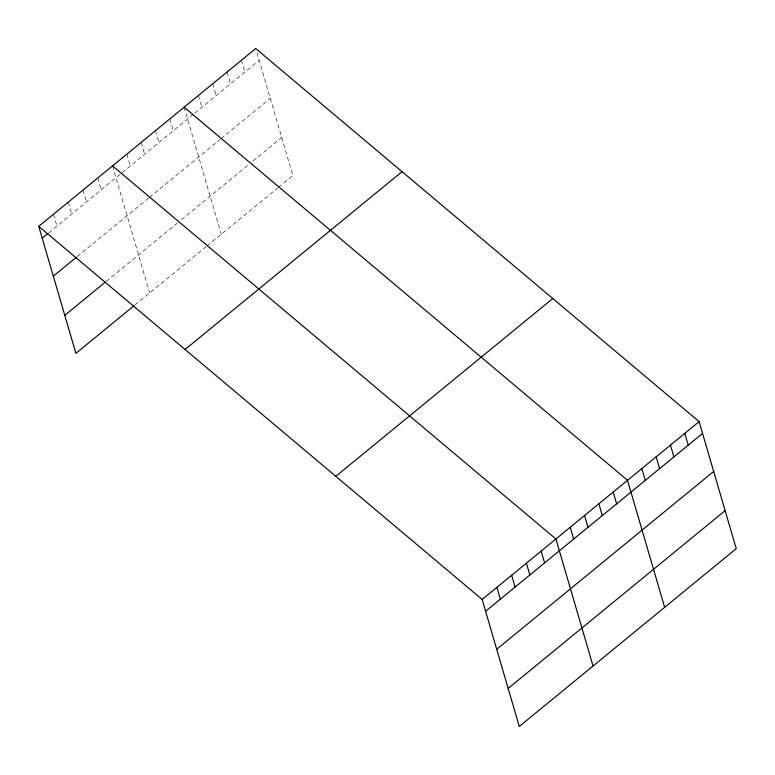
<?xml version="1.0" encoding="UTF-8"?>
<svg xmlns="http://www.w3.org/2000/svg" width="775" height="775" viewBox="0 0 775 775"><rect width="100%" height="100%" fill="white"/><g stroke="black" fill="none" stroke-linecap="round" stroke-linejoin="round"><path stroke-width="0.58" stroke-dasharray="3.88 2.91" d="M48.66 232.868L193.837 113.886M194.738 113.15L259.179 60.343M77.297 256.525L148.568 198.109M149.468 197.383L220.168 139.432M221.069 138.696L270.291 98.357M106.272 281.335L177.029 223.345M181.505 219.683L248.63 164.668M253.105 160.997L281.751 137.533M134.908 304.992L206.043 246.692M206.944 245.966L277.653 188.015M278.545 187.279L292.863 175.547L256.041 49.61M241.403 60.276L244.852 72.075M227.085 72.007L230.533 83.816M212.767 83.748L216.215 95.548M198.439 95.48L201.897 107.279M184.121 107.212L221.263 234.224M169.803 118.953L173.251 130.752M155.484 130.684L158.933 142.493M141.166 142.426L144.615 154.225M126.838 154.157L130.297 165.966M112.52 165.898L149.662 292.902M97.766 177.988L101.215 189.788M83.012 190.078L86.461 201.878M68.258 202.168L71.707 213.968M53.504 214.258L56.953 226.068"/><path stroke-width="1.16" d="M38.75 226.348L255.721 48.534L699.108 421.639L736.25 548.652L519.279 726.466L482.137 599.453L38.75 226.348L75.892 353.361L133.988 305.747M42.199 238.157L47.73 233.624M53.32 276.171L76.376 257.281M64.771 315.347L105.352 282.09M185.07 349.477L402.041 171.662M335.817 476.325L552.788 298.511M482.137 599.453L699.108 421.639M485.586 611.252L702.557 433.438M496.707 649.276L713.678 471.462M508.158 688.442L725.129 510.628M184.121 107.212L627.508 480.316L664.65 607.329M112.52 165.898L555.908 538.993L593.049 666.006M684.79 433.37L688.239 445.179M670.472 445.112L673.921 456.911M656.144 456.843L659.602 468.652M641.826 468.584L645.284 480.384M613.19 492.057L616.638 503.857M598.872 503.789L602.32 515.588M584.544 515.52L588.002 527.329M570.226 527.262L573.674 539.061M541.153 551.083L544.602 562.892M526.399 563.183L529.848 574.982M511.645 575.273L515.094 587.072M496.891 587.363L500.34 599.162"/></g></svg>
